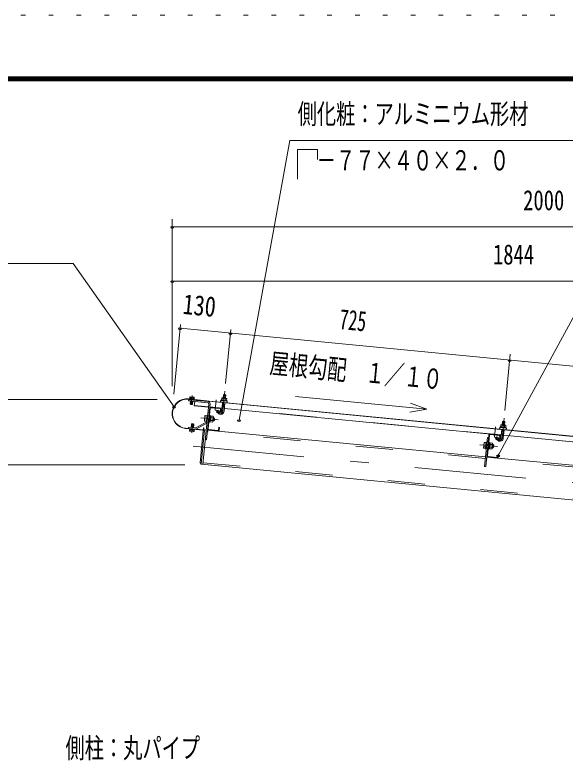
# Model space of a CAD drawing. Units: millimetres, scale not verified. Extents: x -26655 to 26659, y -10500 to 10500.
# Drawn here: x 15822 to 19381, y 5638 to 10500 of the extents above; entities that cross this region are included whole.
import ezdxf
from ezdxf.enums import TextEntityAlignment as Align

# ---------------------------------------------------------------- set-up
doc = ezdxf.new("R2010")
doc.units = ezdxf.units.MM
doc.header["$LTSCALE"] = 60
for name, pattern in [('USER2', [10, 4, -6]), ('USER3', [24, 12, -5, 2, -5]), ('USER4', [3, 0.5, -2.5])]:
    doc.linetypes.add(name, pattern=pattern)
for name, color, linetype, lineweight in [('0-6_2-02BOLD', 7, 'Continuous', 18), ('0-7_2-12HIDDEN', 3, 'USER2', 18), ('0-8_2-22CENTER', 3, 'USER3', 18), ('0-9_2-42THIN', 4, 'Continuous', 18), ('0-A_2-52DIM', 3, 'Continuous', 18), ('0-C_F-F1PAPER', 5, 'Continuous', 18), ('0-D_F-E_J_ADD', 5, 'USER4', 18)]:
    doc.layers.add(name, color=color, linetype=linetype, lineweight=lineweight)
doc.styles.add('ＭＳ ゴシック', font='')
doc.styles.get('ＭＳ ゴシック').set_extended_font_data('MS Gothic')

msp = doc.modelspace()

# ---------------------------------------------------------------- linework, layer by layer
at = {"layer": '0-6_2-02BOLD'}
for p, q in [((16957.12, 8023.45), (16957.95, 8032.15)), ((16971.49, 8022.08), (16972.32, 8030.78)), ((17163.62, 8012.36), (17164.84, 8025.11)), ((17167.69, 8048.23), (17182.62, 8046.8)), ((17181, 8023.56), (17179.77, 8010.81)), ((20865.76, 7641.83), (16942.15, 8019.63)), ((16956.33, 8018.26), (16955.99, 8014.65)), ((16968.45, 7987.21), (16970.17, 8005.24)), ((16970.93, 8013.21), (16971.27, 8016.82)), ((16983.36, 8012.01), (16983.72, 8015.62)), ((16983.59, 8014.38), (20865.64, 7640.58)), ((17035.97, 7598.44), (17073.7, 7990.26)), ((17073.69, 7990.25), (17062.64, 7875.47)), ((17157.48, 7942.23), (17162.77, 7997.13)), ((17177.7, 7995.69), (17172.41, 7940.79)), ((17069.3, 7944.59), (17077.26, 7943.83)), ((17082.87, 7960.37), (17070.03, 7826.98)), ((17159.29, 7961.05), (17079.66, 7968.71)), ((17145.97, 7958.31), (17087.24, 7963.97)), ((17122.56, 7936.62), (17138.43, 7925.3)), ((17149.57, 7953.94), (17147.94, 7937.02)), ((17175.11, 7968.85), (17160.18, 7970.29)), ((18963.44, 7787.32), (17174.22, 7959.61)), ((17059.52, 7884.74), (17047.57, 7885.9)), ((17049.37, 7904.57), (17061.32, 7903.42)), ((17079.85, 7887.19), (17085.31, 7891.69)), ((17085.79, 7896.66), (17080.33, 7892.17)), ((17098.85, 7880.96), (17084.41, 7882.35)), ((17086.21, 7901.02), (17100.65, 7899.64)), ((17105.5, 7879.7), (17107.41, 7899.6)), ((17036.4, 7819.43), (16923.92, 7830.25)), ((16924.04, 7831.5), (17036.52, 7820.67)), ((17060.29, 7871.94), (16990.21, 7834.38)), ((16993.99, 7827.32), (17061.49, 7863.51)), ((17039.25, 7822.91), (17040.33, 7834.11)), ((18967.77, 7838.64), (18968.99, 7851.39)), ((18985.16, 7849.83), (18983.93, 7837.08)), ((18986.78, 7873.08), (18984.66, 7851.14)), ((16957.91, 7822.95), (16957.08, 7814.26)), ((16971.45, 7812.89), (16972.28, 7821.58)), ((17065.28, 7819.4), (18861.48, 7646.45)), ((17073.63, 7822.62), (17132.36, 7816.96)), ((18887.03, 7786.64), (18874.19, 7653.26)), ((18950.12, 7784.58), (18891.4, 7790.24)), ((18953.72, 7780.22), (18952.09, 7763.3)), ((18961.64, 7768.5), (18966.92, 7823.4)), ((18979.27, 7795.13), (18964.34, 7796.57)), ((18981.85, 7821.97), (18976.57, 7767.06)), ((20767.6, 7613.6), (18978.38, 7785.89)), ((18873.46, 7770.87), (18881.42, 7770.1)), ((18886.53, 7739.59), (18882.54, 7739.98)), ((18891.33, 7737.37), (18886.35, 7737.85)), ((18926.71, 7762.9), (18942.59, 7751.58)), ((18863.68, 7711.02), (18851.73, 7712.17)), ((18853.52, 7730.85), (18865.48, 7729.7)), ((18884.01, 7713.46), (18889.46, 7717.96)), ((18889.94, 7722.94), (18884.49, 7718.44)), ((18903, 7707.24), (18888.56, 7708.62)), ((18890.36, 7727.3), (18904.8, 7725.91)), ((18906.59, 7726.36), (18911.57, 7725.88)), ((18909.65, 7705.98), (18913.74, 7709.35)), ((18869.44, 7645.68), (20665.63, 7472.73)), ((18877.79, 7648.89), (18936.51, 7643.24))]:
    msp.add_line(p, q, dxfattribs=at)
for points in [[(16979.87, 8021.29), (16979.48, 8017.3), (16948.37, 8020.27), (16948.75, 8024.25)], [(17151.79, 8013.5), (17151.4, 8009.53), (17191.22, 8005.69), (17191.6, 8009.67)], [(18955.94, 7839.78), (18995.76, 7835.94), (18995.37, 7831.96), (18955.56, 7835.8)], [(16981.03, 7824.77), (16980.65, 7820.79), (16949.54, 7823.75), (16949.92, 7827.73)]]:
    msp.add_lwpolyline(points, close=True, dxfattribs=at)
for points in [[(16977.45, 8031.56), (16953.06, 8033.89), (16950.77, 8032.84), (16949.94, 8024.14)], [(16977.45, 8031.56), (16979.5, 8030.1), (16978.68, 8021.4)], [(17187.86, 8010.03), (17189.08, 8022.78), (17187.04, 8024.23), (17159.04, 8026.93), (17156.76, 8025.89), (17155.53, 8013.15)], [(17165.57, 8026.31), (17167.69, 8048.23), (17169.05, 8049.36), (17181.49, 8048.16), (17182.62, 8046.8), (17180.51, 8024.86)], [(16942.27, 8020.87), (17058.49, 8009.68), (17058.37, 8008.44)], [(17069.96, 8003.67), (16943.55, 8015.84), (16942.78, 8007.88), (17069.2, 7995.71)], [(16955.23, 8006.68), (16953.52, 7988.64), (16955.77, 7985.92), (16965.73, 7984.96), (16968.45, 7987.21), (16953.52, 7988.64)], [(17071.59, 7968.36), (16980.01, 7977.17), (16982.6, 8004.05)], [(17081.66, 7989.49), (17059.29, 7757.19), (17051.33, 7757.96)], [(17147.14, 7937.51), (17131.27, 7948.83), (17122.56, 7936.62)], [(17147.94, 7937.02), (17151.92, 7936.64), (17153.55, 7953.56)], [(17062.22, 7912.76), (17050.27, 7913.92), (17048.25, 7911.08), (17045.23, 7879.73), (17046.67, 7876.56), (17058.62, 7875.41)], [(17062.36, 7872.55), (17058.39, 7872.93), (17062.46, 7915.24), (17066.44, 7914.86)], [(17074.31, 7871.4), (17078.29, 7871.02), (17082.37, 7913.32), (17078.38, 7913.7)], [(17082.2, 7911.58), (17087.18, 7911.1), (17083.44, 7872.28), (17078.46, 7872.75)], [(17083.51, 7873.01), (17097.95, 7871.62), (17099.97, 7874.45), (17102.99, 7905.81), (17101.55, 7908.97), (17087.11, 7910.36)], [(17102.44, 7900.08), (17107.41, 7899.6), (17110.79, 7895.51), (17109.59, 7883.07), (17105.5, 7879.7), (17100.53, 7880.18)], [(16987.37, 7833.81), (16941.52, 7838.22), (16940.75, 7830.25), (16986.6, 7825.84)], [(16973.86, 7835.11), (16975.88, 7856.4), (16960.96, 7857.82), (16958.92, 7836.55)], [(16960.96, 7857.82), (16963.68, 7860.07), (16973.63, 7859.12), (16975.88, 7856.4)], [(17040.33, 7834.11), (17041.57, 7834), (17040.49, 7822.8)], [(17136.72, 7820.56), (17138.35, 7837.48), (17142.34, 7837.1), (17140.71, 7820.18)], [(18992.01, 7836.31), (18993.24, 7849.06), (18991.19, 7850.52), (18963.2, 7853.21), (18960.91, 7852.17), (18959.69, 7839.42)], [(18969.73, 7852.58), (18971.84, 7874.51), (18986.78, 7873.08), (18985.65, 7874.44), (18973.21, 7875.64), (18971.84, 7874.51)], [(16979.47, 7820.9), (16978.63, 7812.2), (16976.33, 7811.15), (16951.95, 7813.48), (16949.9, 7814.94), (16950.72, 7823.64)], [(17044.88, 7821.37), (17036.7, 7814.62), (17016.78, 7607.82), (17023.53, 7599.64)], [(20826.43, 7233.46), (17023.53, 7599.64), (17044.88, 7821.37), (17057.32, 7820.17)], [(18883.05, 7787.02), (18863.45, 7583.47), (18855.48, 7584.23), (18873.45, 7770.87)], [(18952.09, 7763.3), (18956.07, 7762.91), (18957.71, 7779.83)], [(18866.38, 7739.04), (18854.42, 7740.19), (18852.4, 7737.36), (18849.38, 7706), (18850.82, 7702.84), (18862.77, 7701.68)], [(18866.52, 7698.82), (18862.54, 7699.21), (18866.61, 7741.51), (18870.6, 7741.13)], [(18886.53, 7739.59), (18882.45, 7697.29), (18878.46, 7697.67)], [(18882.61, 7699.04), (18887.59, 7698.56), (18891.33, 7737.37)], [(18907.14, 7732.08), (18904.13, 7700.73), (18902.11, 7697.89), (18887.67, 7699.29)], [(18907.14, 7732.08), (18905.71, 7735.25), (18891.26, 7736.64)], [(18926.71, 7762.9), (18935.42, 7775.11), (18951.29, 7763.79)], [(18913.74, 7709.35), (18914.95, 7721.79), (18911.57, 7725.88), (18909.65, 7705.98), (18904.68, 7706.45)], [(18940.88, 7646.84), (18942.5, 7663.75), (18946.49, 7663.37), (18944.86, 7646.45)]]:
    msp.add_lwpolyline(points, dxfattribs=at)
for centre, radius, start, end in [((16953.93, 8027.98), 5.79, 46.00594, 84.55217), ((16963.24, 8011.54), 21.27, 64.72084, 104.38129), ((16975.48, 8025.93), 5.79, 84.55217, 123.0836), ((17160.23, 8019.6), 7.19, 50.11574, 110.11574), ((17170.46, 7998.84), 26.87, 66.91203, 102.08795), ((17184.48, 8017.26), 7.19, 58.88425, 118.88425), ((16933.1, 7925.56), 95.75, 84.49997, 264.49997), ((16933.1, 7925.56), 94.5, 84.49997, 264.49997), ((17068.72, 7990.73), 5, 354.49998, 84.49997), ((17068.72, 7990.73), 13, 354.49998, 84.49997), ((17153.41, 8004.31), 5, 84.4998, 264.4998), ((17188.25, 8000.95), 5, 264.50061, 84.50061), ((17086.86, 7959.98), 8, 84.4973, 174.4973), ((17086.86, 7959.98), 4, 84.4973, 174.4973), ((17150.95, 7942.85), 21.56, 234.5, 354.5), ((17145.59, 7954.32), 4, 354.5092, 84.50122), ((17145.59, 7954.32), 8, 354.50143, 84.50122), ((17150.95, 7942.85), 6.57, 234.5, 354.5), ((17052.54, 7880.7), 7.19, 133.77223, 174.49905), ((17072.76, 7892.9), 26.15, 153.47365, 195.52446), ((17055.24, 7908.72), 7.19, 174.49905, 215.22588), ((17092.98, 7876.81), 7.19, 354.49905, 35.22588), ((17075.46, 7892.64), 26.15, 333.47365, 15.52446), ((17095.68, 7904.83), 7.19, 313.77223, 354.49905), ((16987.85, 7838.78), 5, 264.49997, 298.18448), ((17058.16, 7875.9), 4.5, 298.20261, 313.75566), ((18957.57, 7830.59), 5, 84.4998, 264.4998), ((18964.38, 7845.87), 7.19, 50.11574, 110.11574), ((18974.62, 7825.12), 26.87, 66.91203, 102.08795), ((18988.63, 7843.54), 7.19, 58.88425, 118.88425), ((18992.41, 7827.23), 5, 264.50061, 84.50061), ((16953.92, 7819.11), 5.79, 264.55217, 303.0836), ((16966.17, 7833.5), 21.27, 244.72084, 284.38129), ((16975.47, 7817.05), 5.79, 226.00594, 264.55217), ((16987.85, 7838.78), 13, 264.49997, 298.1879), ((17036.76, 7823.15), 3.75, 264.49997, 354.49997), ((17036.76, 7823.15), 2.5, 264.49997, 354.49997), ((17074.01, 7826.6), 8, 174.4973, 264.48845), ((17074.01, 7826.6), 4, 174.4973, 264.48845), ((17132.74, 7820.94), 8, 264.49953, 354.50208), ((17132.74, 7820.94), 4, 264.49953, 354.5092), ((18891.01, 7786.26), 8, 84.4973, 174.4973), ((18891.01, 7786.26), 4, 84.4973, 174.4973), ((18949.74, 7780.6), 4, 354.5092, 84.50122), ((18949.74, 7780.6), 8, 354.50143, 84.50122), ((18859.4, 7735), 7.19, 174.49905, 215.22588), ((18955.1, 7769.13), 21.56, 234.5, 354.5), ((18955.1, 7769.13), 6.57, 234.5, 354.5), ((18856.7, 7706.98), 7.19, 133.77223, 174.49905), ((18876.92, 7719.17), 26.15, 153.47365, 195.52446), ((18879.61, 7718.91), 26.15, 333.47365, 15.52446), ((18897.14, 7703.08), 7.19, 354.49905, 35.22588), ((18899.83, 7731.11), 7.19, 313.77223, 354.49905), ((18878.16, 7652.87), 8, 174.4973, 264.48845), ((18878.16, 7652.87), 4, 174.4973, 264.48845), ((18936.9, 7647.22), 8, 264.49953, 354.50208), ((18936.9, 7647.22), 4, 264.49953, 354.5092)]:
    msp.add_arc(centre, radius, start, end, dxfattribs=at)
at = {"layer": '0-7_2-12HIDDEN'}
for p, q in [((17071.7, 7969.6), (16980.13, 7978.42)), ((17159.41, 7962.29), (17079.78, 7969.95)), ((18963.56, 7788.57), (17174.34, 7960.85)), ((18860.47, 7636), (17064.27, 7808.95)), ((20767.72, 7614.85), (18978.5, 7787.13)), ((20664.62, 7462.27), (18868.43, 7635.23)), ((17036.98, 7608.89), (20827.44, 7243.91))]:
    msp.add_line(p, q, dxfattribs=at)
at = {"layer": '0-8_2-22CENTER'}
for p, q in [((16960.45, 7982.7), (16966.27, 8043.16)), ((17177.35, 8070.31), (17164.95, 7941.51)), ((17115.41, 7948.69), (17121.78, 8014.89)), ((17142.79, 7931.41), (17118.87, 7948.46)), ((17021.85, 7897.8), (17135.07, 7886.89)), ((18969.1, 7767.78), (18981.5, 7896.58)), ((16968.95, 7862.33), (16963.13, 7801.88)), ((18919.56, 7774.97), (18925.93, 7841.16)), ((18923.03, 7774.74), (18946.94, 7757.68)), ((16971.99, 7716.49), (20837.11, 7344.33)), ((18939.23, 7713.17), (18826, 7724.08))]:
    msp.add_line(p, q, dxfattribs=at)
for centre in [(17150.95, 7942.85), (18955.1, 7769.13)]:
    msp.add_arc(centre, 14.06, 234.5, 354.5, dxfattribs=at)
at = {"layer": '0-9_2-42THIN'}
for p, q in [((17169.05, 8049.36), (17166.82, 8026.19)), ((17179.26, 8024.98), (17181.49, 8048.16)), ((16955.32, 7986.46), (16957.23, 8006.49)), ((16957.99, 8014.45), (16958.33, 8018.07)), ((16968.18, 8005.43), (16966.27, 7985.41)), ((16969.29, 8017.01), (16968.94, 8013.4)), ((17161.43, 7970.17), (17164.01, 7997.01)), ((17159.73, 7965.64), (17161.42, 7970.17)), ((17108.23, 7881.95), (17100.76, 7882.67)), ((17102.2, 7897.6), (17109.67, 7896.88)), ((16963.13, 7859.63), (16960.92, 7836.35)), ((16971.86, 7835.3), (16974.08, 7858.58)), ((18973.21, 7875.64), (18970.98, 7852.46)), ((18983.42, 7851.26), (18985.65, 7874.44)), ((18912.38, 7708.22), (18904.92, 7708.94)), ((18906.36, 7723.87), (18913.82, 7723.15))]:
    msp.add_line(p, q, dxfattribs=at)
for points in [[(17176.45, 7995.81), (17173.87, 7968.97), (17174.67, 7964.2)], [(18963.89, 7791.92), (18965.58, 7796.44), (18968.17, 7823.28)], [(18980.61, 7822.09), (18978.02, 7795.25), (18978.82, 7790.48)]]:
    msp.add_lwpolyline(points, dxfattribs=at)
at = {"layer": '0-A_2-52DIM'}
for p, q in [((20047.41, 9689.93), (18943.54, 7656.37)), ((17776.2, 9631.37), (17776.2, 9566.98)), ((16837.42, 9182.47), (16837.42, 8103.74)), ((16847.42, 9132.46), (16827.42, 9132.46)), ((21837.41, 9132.46), (16837.42, 9132.46)), ((16197.41, 8894.93), (13597.42, 8894.93)), ((16849.36, 7970.46), (16197.41, 8894.93)), ((16847.42, 8782.47), (16827.42, 8782.47)), ((16837.42, 8782.47), (21837.41, 8782.47)), ((16846.57, 8051.99), (16889.79, 8500.9)), ((16897.5, 8477.09), (16877.5, 8477.09)), ((16887.5, 8477.09), (20821.8, 8098.25)), ((17182.14, 8120.08), (17215.78, 8469.51)), ((17223.49, 8445.7), (17203.49, 8445.7)), ((18986.29, 7946.36), (19021.24, 8309.3)), ((19027.65, 8271.97), (19007.65, 8271.97)), ((18483.16, 7954.21), (17633.58, 8036.01)), ((15009.92, 8017.43), (16739.52, 8017.43)), ((16859.37, 7970.46), (16839.37, 7970.46)), ((17278.86, 7884.25), (17258.86, 7884.25)), ((18953.54, 7656.37), (18933.54, 7656.37)), ((15359.92, 7594.92), (16919.04, 7594.92))]:
    msp.add_line(p, q, dxfattribs=at)
for points in [[(17268.86, 7884.25), (17597.42, 9689.93), (19447.42, 9689.93)], [(17776.2, 9631.37), (17647.42, 9631.37), (17647.42, 9439.93)], [(18377.79, 7993.61), (18483.16, 7954.21), (18372.2, 7935.64)]]:
    msp.add_lwpolyline(points, dxfattribs=at)
for centre in [(16837.42, 9132.46), (16837.42, 8782.47), (16887.5, 8477.09), (17213.49, 8445.7), (19017.65, 8271.97), (16849.37, 7970.46), (17268.86, 7884.25), (18943.54, 7656.37)]:
    msp.add_arc(centre, 10, 180, 0, dxfattribs=at)
at = {"layer": '0-C_F-F1PAPER'}
for points in [[(26158.83, -10000), (-2541.17, -10000), (-2541.17, 10100), (26158.83, 10100)], [(26156.32, -9997.5), (-2538.67, -9997.5), (-2538.67, 10097.5), (26156.32, 10097.5)], [(26153.83, -9995), (-2536.17, -9995), (-2536.17, 10095), (26153.83, 10095)], [(26151.32, -9992.5), (26151.32, 10092.5), (-2533.67, 10092.5), (-2533.67, -9992.5)], [(26148.83, -9990), (-2531.17, -9990), (-2531.17, 10090), (26148.83, 10090)], [(26146.33, -9987.5), (26146.33, 10087.5), (-2528.67, 10087.5), (-2528.67, -9987.5)], [(26143.82, -9985), (-2526.17, -9985), (-2526.17, 10085), (26143.82, 10085)], [(26141.33, -9982.5), (26141.33, 10082.5), (-2523.67, 10082.5), (-2523.67, -9982.5)], [(26138.82, -9980), (26138.82, 10080), (-2521.17, 10080), (-2521.17, -9980)], [(26136.33, -9977.5), (26136.33, 10077.5), (-2518.67, 10077.5), (-2518.67, -9977.5)], [(26133.83, -9975), (-2516.17, -9975), (-2516.17, 10075), (26133.83, 10075)]]:
    msp.add_lwpolyline(points, close=True, dxfattribs=at)
at = {"layer": '0-D_F-E_J_ADD'}
msp.add_lwpolyline([(26658.83, -10500), (-3041.17, -10500), (-3041.17, 10500), (26658.83, 10500)], close=True, dxfattribs=at)

# ---------------------------------------------------------------- texts
at = {"layer": '0-A_2-52DIM', "color": 7, "style": 'ＭＳ ゴシック'}
for s, width, p in [('側化粧：アルミニウム形材', 0.7, (17647.42, 9757.7)), ('\u3000－７７×４０×２．０', 0.7, (17647.42, 9457.69)), ('2000', 0.75, (19104.92, 9200.23)), ('1844', 0.75, (18909.92, 8850.23)), ('側柱：丸パイプ', 0.7, (16147.42, 5662.69))]:
    msp.add_text(s, height=130.2, dxfattribs=dict(at, width=width)).set_placement(p, align=Align.BOTTOM_LEFT)
for s, width, p in [('130', 0.8, (16897.15, 8531.67)), ('725', 0.65, (17909.34, 8434.21)), ('屋根勾配\u3000１／１０', 0.7, (17459.05, 8149.91))]:
    msp.add_text(s, height=130.2, rotation=354.5, dxfattribs=dict(at, width=width)).set_placement(p, align=Align.BOTTOM_LEFT)

doc.saveas('drawing.dxf')
